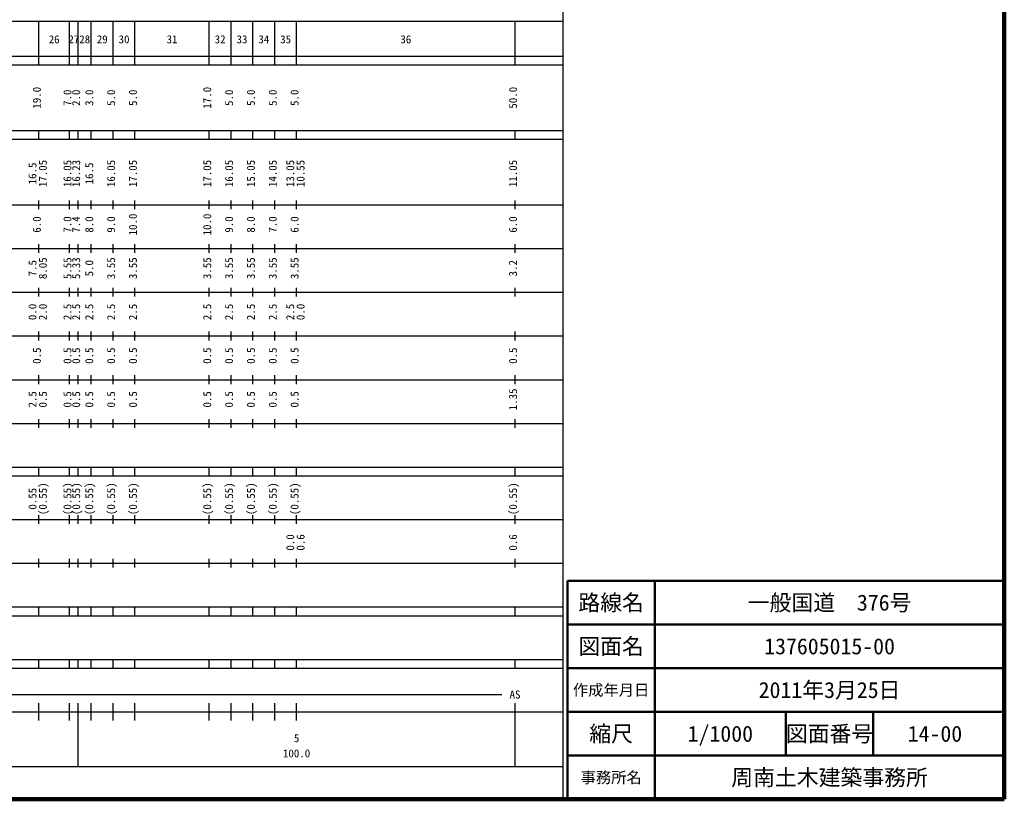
# Model space of a CAD drawing. Units: millimetres on the paper, enlarged 1000 times. Extents: x 40000 to 680000, y 20000 to 380000.
# Drawn here: x 454614 to 680000, y 20000 to 198357 of the extents above; entities that cross this region are included whole.
import ezdxf
from ezdxf.enums import TextEntityAlignment as Align

# ---------------------------------------------------------------- set-up
doc = ezdxf.new("R2010")
doc.units = ezdxf.units.MM
doc.header["$LTSCALE"] = 1000
for name, color, linetype, lineweight in [('M-TTL', 2, 'Continuous', 140), ('M-TTL-BAND', 7, 'Continuous', 25), ('M-TTL-FRAM', 2, 'Continuous', 50), ('M-TTL-LINE', 7, 'Continuous', 50)]:
    doc.layers.add(name, color=color, linetype=linetype, lineweight=lineweight)
doc.layers.add('M-TTL-TXT', color=7, linetype='Continuous')
doc.styles.add('ＭＳ ゴシック', font='')
doc.styles.get('ＭＳ ゴシック').set_extended_font_data('MS Gothic')

msp = doc.modelspace()

# ---------------------------------------------------------------- linework, layer by layer
at = {"layer": 'M-TTL'}
for p, q in [((680000, 20000), (680000, 380000)), ((40000, 20000), (680000, 20000))]:
    msp.add_line(p, q, dxfattribs=at)
at = {"layer": 'M-TTL-BAND'}
for p, q in [((579000, 20000), (579000, 370000)), ((68000, 198000), (579000, 198000)), ((459000, 188000), (459000, 198000)), ((466000, 188000), (466000, 198000)), ((468000, 188000), (468000, 198000)), ((471000, 188000), (471000, 198000)), ((476000, 188000), (476000, 198000)), ((481000, 188000), (481000, 198000)), ((498000, 188000), (498000, 198000)), ((503000, 188000), (503000, 198000)), ((508000, 188000), (508000, 198000)), ((513000, 188000), (513000, 198000)), ((518000, 188000), (518000, 198000)), ((568000, 188000), (568000, 198000)), ((40000, 190000), (579000, 190000)), ((40000, 188000), (579000, 188000)), ((40000, 173000), (579000, 173000)), ((459000, 171000), (459000, 173000)), ((466000, 171000), (466000, 173000)), ((468000, 171000), (468000, 173000)), ((471000, 171000), (471000, 173000)), ((476000, 171000), (476000, 173000)), ((481000, 171000), (481000, 173000)), ((498000, 171000), (498000, 173000)), ((503000, 171000), (503000, 173000)), ((508000, 171000), (508000, 173000)), ((513000, 171000), (513000, 173000)), ((518000, 171000), (518000, 173000)), ((568000, 171000), (568000, 173000)), ((40000, 171000), (579000, 171000)), ((40000, 156000), (579000, 156000)), ((459000, 155000), (459000, 157000)), ((466000, 155000), (466000, 157000)), ((468000, 155000), (468000, 157000)), ((471000, 155000), (471000, 157000)), ((476000, 155000), (476000, 157000)), ((481000, 155000), (481000, 157000)), ((498000, 155000), (498000, 157000)), ((503000, 155000), (503000, 157000)), ((508000, 155000), (508000, 157000)), ((513000, 155000), (513000, 157000)), ((518000, 155000), (518000, 157000)), ((568000, 155000), (568000, 157000)), ((459000, 145000), (459000, 147000)), ((466000, 145000), (466000, 147000)), ((468000, 145000), (468000, 147000)), ((471000, 145000), (471000, 147000)), ((476000, 145000), (476000, 147000)), ((481000, 145000), (481000, 147000)), ((498000, 145000), (498000, 147000)), ((503000, 145000), (503000, 147000)), ((508000, 145000), (508000, 147000)), ((513000, 145000), (513000, 147000)), ((518000, 145000), (518000, 147000)), ((568000, 145000), (568000, 147000)), ((46000, 146000), (579000, 146000)), ((52000, 136000), (579000, 136000)), ((459000, 135000), (459000, 137000)), ((466000, 135000), (466000, 137000)), ((468000, 135000), (468000, 137000)), ((471000, 135000), (471000, 137000)), ((476000, 135000), (476000, 137000)), ((481000, 135000), (481000, 137000)), ((498000, 135000), (498000, 137000)), ((503000, 135000), (503000, 137000)), ((508000, 135000), (508000, 137000)), ((513000, 135000), (513000, 137000)), ((518000, 135000), (518000, 137000)), ((568000, 135000), (568000, 137000)), ((459000, 125000), (459000, 127000)), ((466000, 125000), (466000, 127000)), ((468000, 125000), (468000, 127000)), ((471000, 125000), (471000, 127000)), ((476000, 125000), (476000, 127000)), ((481000, 125000), (481000, 127000)), ((498000, 125000), (498000, 127000)), ((503000, 125000), (503000, 127000)), ((508000, 125000), (508000, 127000)), ((513000, 125000), (513000, 127000)), ((518000, 125000), (518000, 127000)), ((568000, 125000), (568000, 127000)), ((46000, 126000), (579000, 126000)), ((52000, 116000), (579000, 116000)), ((459000, 115000), (459000, 117000)), ((466000, 115000), (466000, 117000)), ((468000, 115000), (468000, 117000)), ((471000, 115000), (471000, 117000)), ((476000, 115000), (476000, 117000)), ((481000, 115000), (481000, 117000)), ((498000, 115000), (498000, 117000)), ((503000, 115000), (503000, 117000)), ((508000, 115000), (508000, 117000)), ((513000, 115000), (513000, 117000)), ((518000, 115000), (518000, 117000)), ((568000, 115000), (568000, 117000)), ((46000, 106000), (579000, 106000)), ((459000, 105000), (459000, 107000)), ((466000, 105000), (466000, 107000)), ((468000, 105000), (468000, 107000)), ((471000, 105000), (471000, 107000)), ((476000, 105000), (476000, 107000)), ((481000, 105000), (481000, 107000)), ((498000, 105000), (498000, 107000)), ((503000, 105000), (503000, 107000)), ((508000, 105000), (508000, 107000)), ((513000, 105000), (513000, 107000)), ((518000, 105000), (518000, 107000)), ((568000, 105000), (568000, 107000)), ((40000, 96000), (579000, 96000)), ((459000, 94000), (459000, 96000)), ((466000, 94000), (466000, 96000)), ((468000, 94000), (468000, 96000)), ((471000, 94000), (471000, 96000)), ((476000, 94000), (476000, 96000)), ((481000, 94000), (481000, 96000)), ((498000, 94000), (498000, 96000)), ((503000, 94000), (503000, 96000)), ((508000, 94000), (508000, 96000)), ((513000, 94000), (513000, 96000)), ((518000, 94000), (518000, 96000)), ((568000, 94000), (568000, 96000)), ((40000, 94000), (579000, 94000)), ((49000, 84000), (579000, 84000)), ((459000, 83000), (459000, 85000)), ((466000, 83000), (466000, 85000)), ((468000, 83000), (468000, 85000)), ((471000, 83000), (471000, 85000)), ((476000, 83000), (476000, 85000)), ((481000, 83000), (481000, 85000)), ((498000, 83000), (498000, 85000)), ((503000, 83000), (503000, 85000)), ((508000, 83000), (508000, 85000)), ((513000, 83000), (513000, 85000)), ((518000, 83000), (518000, 85000)), ((568000, 83000), (568000, 85000)), ((459000, 73000), (459000, 75000)), ((466000, 73000), (466000, 75000)), ((468000, 73000), (468000, 75000)), ((471000, 73000), (471000, 75000)), ((476000, 73000), (476000, 75000)), ((481000, 73000), (481000, 75000)), ((498000, 73000), (498000, 75000)), ((503000, 73000), (503000, 75000)), ((508000, 73000), (508000, 75000)), ((513000, 73000), (513000, 75000)), ((518000, 73000), (518000, 75000)), ((568000, 73000), (568000, 75000)), ((40000, 74000), (579000, 74000)), ((40000, 64000), (579000, 64000)), ((459000, 62000), (459000, 64000)), ((466000, 62000), (466000, 64000)), ((468000, 62000), (468000, 64000)), ((471000, 62000), (471000, 64000)), ((476000, 62000), (476000, 64000)), ((481000, 62000), (481000, 64000)), ((498000, 62000), (498000, 64000)), ((503000, 62000), (503000, 64000)), ((508000, 62000), (508000, 64000)), ((513000, 62000), (513000, 64000)), ((518000, 62000), (518000, 64000)), ((568000, 62000), (568000, 64000)), ((40000, 62000), (579000, 62000)), ((40000, 52000), (579000, 52000)), ((459000, 50000), (459000, 52000)), ((466000, 50000), (466000, 52000)), ((468000, 50000), (468000, 52000)), ((471000, 50000), (471000, 52000)), ((476000, 50000), (476000, 52000)), ((481000, 50000), (481000, 52000)), ((498000, 50000), (498000, 52000)), ((503000, 50000), (503000, 52000)), ((508000, 50000), (508000, 52000)), ((513000, 50000), (513000, 52000)), ((518000, 50000), (518000, 52000)), ((568000, 50000), (568000, 52000)), ((40000, 50000), (579000, 50000)), ((71000, 44000), (565000, 44000)), ((459000, 38000), (459000, 42000)), ((466000, 38000), (466000, 42000)), ((468000, 27500), (468000, 42000)), ((471000, 38000), (471000, 42000)), ((476000, 38000), (476000, 42000)), ((481000, 38000), (481000, 42000)), ((498000, 38000), (498000, 42000)), ((503000, 38000), (503000, 42000)), ((508000, 38000), (508000, 42000)), ((513000, 38000), (513000, 42000)), ((518000, 38000), (518000, 42000)), ((568000, 27500), (568000, 42000)), ((40000, 40000), (579000, 40000)), ((68000, 27500), (579000, 27500))]:
    msp.add_line(p, q, dxfattribs=at)
at = {"layer": 'M-TTL-FRAM'}
for p, q in [((680000, 70000), (580000, 70000)), ((580000, 70000), (580000, 20000))]:
    msp.add_line(p, q, dxfattribs=at)
at = {"layer": 'M-TTL-LINE'}
for p, q in [((600000, 70000), (600000, 20000)), ((680000, 60000), (580000, 60000)), ((680000, 50000), (580000, 50000)), ((680000, 40000), (580000, 40000)), ((630000, 40000), (630000, 30000)), ((650000, 40000), (650000, 30000)), ((680000, 30000), (580000, 30000))]:
    msp.add_line(p, q, dxfattribs=at)

# ---------------------------------------------------------------- texts
at = {"layer": 'M-TTL-BAND', "style": 'ＭＳ ゴシック'}
for s, p in [('26', (462500, 192405)), ('27', (467000, 192405)), ('28', (469500, 192405)), ('29', (473500, 192405)), ('30', (478500, 192405)), ('31', (489500, 192405)), ('32', (500500, 192405)), ('33', (505500, 192405)), ('34', (510500, 192405)), ('35', (515500, 192405)), ('36', (543000, 192405)), ('AS', (568000, 42500)), ('5', (518000, 32523)), ('100.0', (518000, 29033))]:
    msp.add_text(s, height=1833, dxfattribs=at).set_placement(p, align=Align.BOTTOM_CENTER)
for s, p in [('19.0', (460000, 180500)), ('17.0', (499000, 180500)), ('50.0', (569000, 180500)), ('7.0', (467000, 180500)), ('2.0', (469000, 180500)), ('3.0', (472000, 180500)), ('5.0', (477000, 180500)), ('5.0', (482000, 180500)), ('5.0', (504000, 180500)), ('5.0', (509000, 180500)), ('5.0', (514000, 180500)), ('5.0', (519000, 180500)), ('16.5', (459000, 163174)), ('17.05', (461370, 163174)), ('16.05', (467000, 163174)), ('16.23', (469000, 163174)), ('16.5', (472000, 163174)), ('16.05', (477000, 163174)), ('17.05', (482000, 163174)), ('17.05', (499000, 163174)), ('16.05', (504000, 163174)), ('15.05', (509000, 163174)), ('14.05', (514000, 163174)), ('13.05', (518000, 163174)), ('10.55', (520370, 163174)), ('11.05', (569000, 163174)), ('7.4', (469000, 151500)), ('10.0', (482000, 151500)), ('10.0', (499000, 151500)), ('6.0', (460000, 151500)), ('7.0', (467000, 151500)), ('8.0', (472000, 151500)), ('9.0', (477000, 151500)), ('9.0', (504000, 151500)), ('8.0', (509000, 151500)), ('7.0', (514000, 151500)), ('6.0', (519000, 151500)), ('6.0', (569000, 151500)), ('7.5', (459000, 141500)), ('8.05', (461370, 141500)), ('5.55', (467000, 141500)), ('5.33', (469000, 141500)), ('5.0', (472000, 141500)), ('3.55', (477000, 141500)), ('3.55', (482000, 141500)), ('3.55', (499000, 141500)), ('3.55', (504000, 141500)), ('3.55', (509000, 141500)), ('3.55', (514000, 141500)), ('3.55', (519000, 141500)), ('3.2', (569000, 141500)), ('0.0', (459000, 131500)), ('2.0', (461370, 131500)), ('2.5', (467000, 131500)), ('2.5', (469000, 131500)), ('2.5', (472000, 131500)), ('2.5', (477000, 131500)), ('2.5', (482000, 131500)), ('2.5', (499000, 131500)), ('2.5', (504000, 131500)), ('2.5', (509000, 131500)), ('2.5', (514000, 131500)), ('2.5', (518000, 131500)), ('0.0', (520370, 131500)), ('0.5', (460000, 121500)), ('0.5', (467000, 121500)), ('0.5', (469000, 121500)), ('0.5', (472000, 121500)), ('0.5', (477000, 121500)), ('0.5', (482000, 121500)), ('0.5', (499000, 121500)), ('0.5', (504000, 121500)), ('0.5', (509000, 121500)), ('0.5', (514000, 121500)), ('0.5', (519000, 121500)), ('0.5', (569000, 121500)), ('2.5', (459000, 111500)), ('0.5', (461370, 111500)), ('0.5', (467000, 111500)), ('0.5', (469000, 111500)), ('0.5', (472000, 111500)), ('0.5', (477000, 111500)), ('0.5', (482000, 111500)), ('0.5', (499000, 111500)), ('0.5', (504000, 111500)), ('0.5', (509000, 111500)), ('0.5', (514000, 111500)), ('0.5', (519000, 111500)), ('1.35', (569000, 111500)), ('0.55', (459000, 88764)), ('(0.55)', (461370, 88764)), ('(0.55)', (467000, 88764)), ('(0.55)', (469000, 88764)), ('(0.55)', (472000, 88764)), ('(0.55)', (477000, 88764)), ('(0.55)', (482000, 88764)), ('(0.55)', (499000, 88764)), ('(0.55)', (504000, 88764)), ('(0.55)', (509000, 88764)), ('(0.55)', (514000, 88764)), ('(0.55)', (519000, 88764)), ('(0.55)', (569000, 88764)), ('0.0', (518000, 78764)), ('0.6', (520370, 78764)), ('0.6', (569000, 78764))]:
    msp.add_text(s, height=1833, rotation=90, dxfattribs=at).set_placement(p, align=Align.BOTTOM_CENTER)
at = {"layer": 'M-TTL-TXT', "style": 'ＭＳ ゴシック'}
for s, height, p in [('路線名', 3666, (590000, 65000)), ('路線名', 3666, (590000, 65000)), ('一般国道\u3000376号', 3666, (640000, 65000)), ('図面名', 3666, (590000, 55000)), ('図面名', 3666, (590000, 55000)), ('137605015-00', 3666, (640000, 55000)), ('2011年3月25日', 3666, (640000, 45000)), ('作成年月日', 2566, (590000, 45000)), ('作成年月日', 2566, (590000, 45000)), ('縮尺', 3666, (590000, 35000)), ('縮尺', 3666, (590000, 35000)), ('1/1000', 3666, (615000, 35000)), ('図面番号', 3666, (640000, 35000)), ('図面番号', 3666, (640000, 35000)), ('14-00', 3666, (664125, 35000)), ('周南土木建築事務所', 3666, (640000, 25000)), ('事務所名', 2566, (590000, 25000)), ('事務所名', 2566, (590000, 25000))]:
    msp.add_text(s, height=height, dxfattribs=at).set_placement(p, align=Align.MIDDLE_CENTER)

doc.saveas('drawing.dxf')
